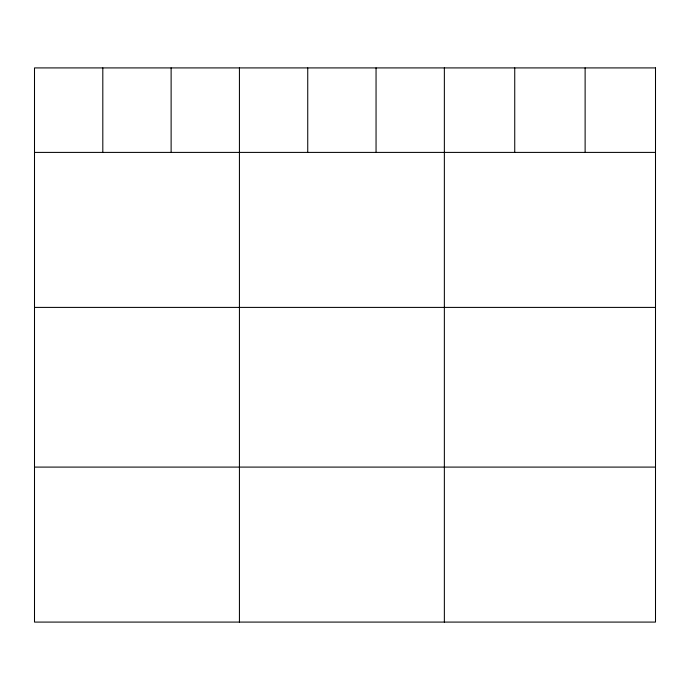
<?xml version="1.0" encoding="UTF-8"?>
<svg xmlns="http://www.w3.org/2000/svg" width="690" height="690" viewBox="0 0 690 690"><rect width="100%" height="100%" fill="white"/><g stroke="black" fill="none" stroke-linecap="round" stroke-linejoin="round"><path stroke-width="1.03" d="M34.5 152.404L655.5 152.404M34.5 307.404L655.5 307.404M34.5 467.095L655.5 467.095M585.12 67.913L585.12 152.404M514.74 67.913L514.74 152.404M444.36 67.913L444.36 622.087M376.05 67.913L376.05 152.404M307.74 67.913L307.74 152.404M239.43 67.913L239.43 622.087M171.12 67.913L171.12 152.404M102.81 67.913L102.81 152.404M655.5 67.913L34.5 67.913L34.5 622.087L655.5 622.087L655.5 67.913"/></g></svg>
